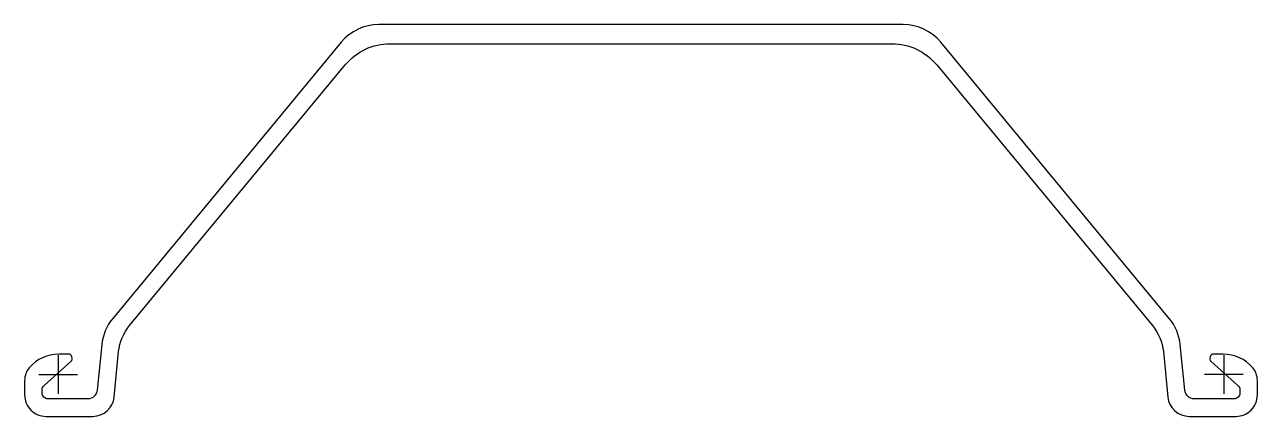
# Model space of a CAD drawing. Header units: millimetres. Extents: x -17 to 617, y -22 to 180.
import ezdxf

# ---------------------------------------------------------------- set-up
doc = ezdxf.new("R2010")
doc.units = ezdxf.units.MM
doc.header["$LTSCALE"] = 0.2

msp = doc.modelspace()

# ---------------------------------------------------------------- linework, layer by layer
at = {"flags": 128}
msp.add_lwpolyline([(170.9, 170.2), (300, 170.2), (429.1, 170.2, -0.223397), (452.2, 159.33), (563.24, 25.25, -0.149082), (568.86, 11.79), (571.2, -11.59, 0.385312), (582.15, -21.5), (606.25, -21.5, 0.414214), (617.25, -10.5), (617.25, -3, 0.17875), (614.85, 3.5, 0.219232), (599.65, 10.5), (594.88, 10.5, 0.687281), (593.45, 6.79), (607.26, -5.64, -0.212557), (608.25, -7.87), (608.25, -9.5, -0.414214), (605.25, -12.5), (584.86, -12.5, -0.385312), (579.89, -8), (577.55, 15.41, 0.149082), (571.92, 28.87), (454.27, 170.95, 0.223397), (435.02, 180), (300, 180), (164.98, 180, 0.223397), (145.73, 170.95), (28.08, 28.87, 0.149082), (22.45, 15.41), (20.11, -8, -0.385312), (15.14, -12.5), (-5.25, -12.5, -0.414214), (-8.25, -9.5), (-8.25, -7.87, -0.212557), (-7.26, -5.64), (6.55, 6.79, 0.687281), (5.12, 10.5), (0.35, 10.5, 0.219232), (-14.85, 3.5, 0.17875), (-17.25, -3), (-17.25, -10.5, 0.414214), (-6.25, -21.5), (17.85, -21.5, 0.385312), (28.8, -11.59), (31.14, 11.79, -0.149082), (36.76, 25.25), (147.8, 159.33, -0.223397)], format="xyb", close=True, dxfattribs=at)
at = {"layer": 'DEFPOINTS'}
for p, q in [((0, 10), (0, -10)), ((600, 10), (600, -10)), ((-10, 0), (10, 0)), ((610, 0), (590, 0))]:
    msp.add_line(p, q, dxfattribs=at)

doc.saveas('drawing.dxf')
